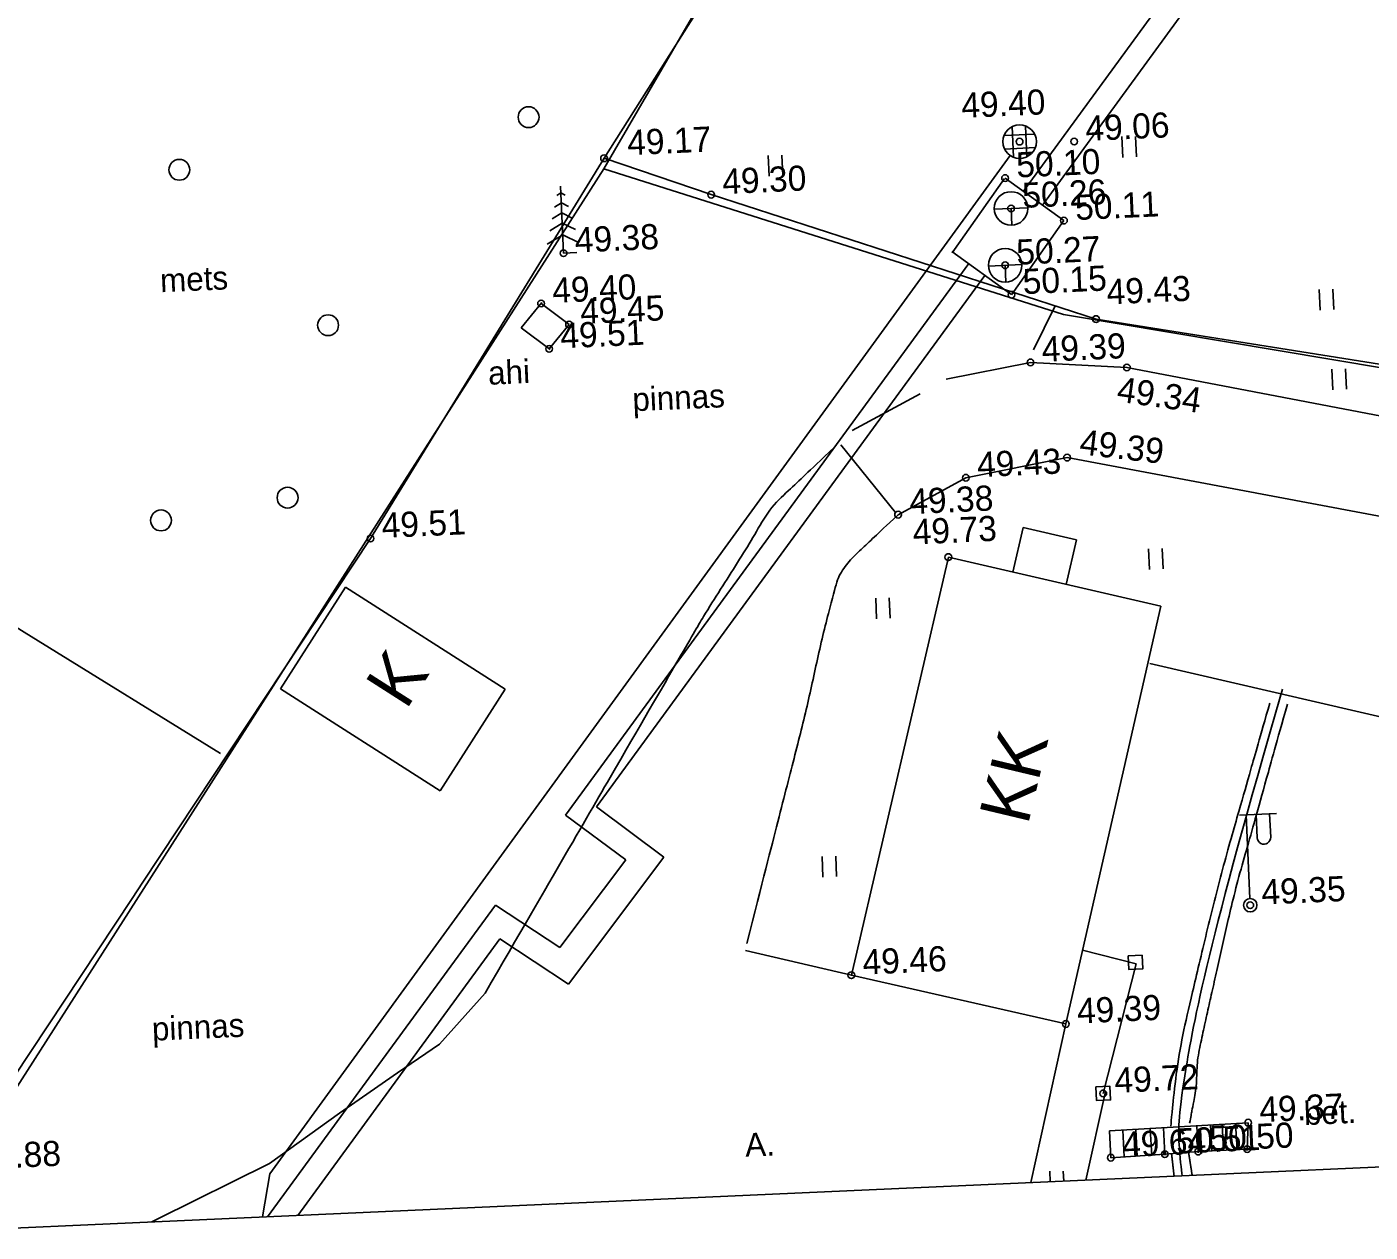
# Model space of a CAD drawing. Extents: x 641517 to 641719, y 6455721 to 6455847.
# Drawn here: x 641610.53 to 641650.59, y 6455725.26 to 6455761.2 of the extents above; entities that cross this region are included whole.
import ezdxf

# ---------------------------------------------------------------- set-up
doc = ezdxf.new("R2010")
doc.units = 0
for name, color, linetype in [('Level 1', 7, 'Continuous'), ('Level 10', 7, 'Continuous'), ('Level 11', 7, 'Continuous'), ('Level 12', 7, 'Continuous'), ('Level 14', 7, 'Continuous'), ('Level 15', 7, 'Continuous'), ('Level 16', 7, 'Continuous'), ('Level 28', 7, 'Continuous'), ('Level 29', 7, 'Continuous'), ('Level 3', 7, 'Continuous'), ('Level 30', 7, 'Continuous'), ('Level 31', 7, 'Continuous'), ('Level 34', 7, 'Continuous'), ('Level 36', 7, 'Continuous'), ('Level 40', 7, 'Continuous'), ('Level 41', 7, 'Continuous'), ('Level 42', 7, 'Continuous'), ('Level 54', 7, 'Continuous'), ('Level 57', 7, 'Continuous'), ('Level 58', 7, 'Continuous'), ('Level 6', 7, 'Continuous'), ('Level 7', 7, 'Continuous'), ('Level 9', 7, 'Continuous')]:
    doc.layers.add(name, color=color, linetype=linetype)

# ---------------------------------------------------------------- blocks, each defined once
blk = doc.blocks.new('PUNKT9')
at = {"layer": 'Level 12'}
blk.add_circle((0, 0), 100, dxfattribs=at)
blk = doc.blocks.new('VBETP2')
at = {"layer": 'Level 11'}
blk.add_lwpolyline([(-208.24, 202.96), (208.24, 202.96), (208.24, -202.95), (-208.24, -202.95)], close=True, dxfattribs=at)
blk = doc.blocks.new('KHEIN6')
at = {"layer": 'Level 15'}
for p, q in [((0, 620.11), (0, 0)), ((405.61, 608.83), (405.61, 0))]:
    blk.add_line(p, q, dxfattribs=at)
blk = doc.blocks.new('VAPOS5')
at = {"layer": 'Level 29'}
for p, q in [((-200, 2700), (900, 2700)), ((0, 2700), (0, 200)), ((300, 2700), (300, 2000)), ((700, 2700), (700, 2000))]:
    blk.add_line(p, q, dxfattribs=at)
blk.add_circle((0, 0), 200, dxfattribs=at)
blk.add_arc((500, 2000), 200, 179.9393, 0.0607, dxfattribs=at)
blk = doc.blocks.new('VDREKA')
at = {"layer": 'Level 34'}
for p, q in [((-200, 458), (-200, -458)), ((200, 458), (200, -458)), ((-458, 200), (458, 200)), ((-458, -200), (458, -200))]:
    blk.add_line(p, q, dxfattribs=at)
blk.add_circle((0, 0), 500, dxfattribs=at)
blk = doc.blocks.new('VSOEK1')
at = {"layer": 'Level 31'}
for p, q in [((-500, 0), (500, 0)), ((0, 0), (0, -500))]:
    blk.add_line(p, q, dxfattribs=at)
blk.add_circle((0, 0), 500, dxfattribs=at)
blk = doc.blocks.new('VKUUS6')
at = {"layer": 'Level 7'}
for p, q in [((0, 1800), (-125.94, 1730.03)), ((0, 0), (0, 2000)), ((0, 1800), (125.94, 1730.03)), ((0, 1500), (-211.95, 1382.25)), ((0, 1500), (211.95, 1382.25)), ((0, 900), (-383.96, 686.69)), ((0, 1200), (-297.95, 1034.47)), ((0, 1200), (297.95, 1034.47)), ((0, 900), (383.96, 686.69)), ((0, 550), (-475.29, 285.95)), ((0, 550), (475.29, 285.95)), ((400, 0), (0, 0))]:
    blk.add_line(p, q, dxfattribs=at)
blk = doc.blocks.new('KMETS0')
at = {"layer": 'Level 7'}
blk.add_circle((0, 0), 311, dxfattribs=at)

msp = doc.modelspace()

# ---------------------------------------------------------------- linework, layer by layer
at = {"layer": 'Level 1'}
for p, q in [((641640.245, 6455746.272), (641639.937, 6455744.944)), ((641641.834, 6455745.903), (641640.245, 6455746.272)), ((641641.526, 6455744.576), (641641.834, 6455745.903)), ((641644.346, 6455743.922), (641638.011, 6455745.391)), ((641620.033, 6455744.492), (641618.096, 6455741.461)), ((641624.795, 6455741.449), (641620.033, 6455744.492)), ((641644.346, 6455743.922), (641641.514, 6455731.465)), ((641618.096, 6455741.461), (641622.858, 6455738.418)), ((641622.858, 6455738.418), (641624.795, 6455741.449))]:
    msp.add_line(p, q, dxfattribs=at)
msp.add_lwpolyline([(641638.011, 6455745.391), (641635.118, 6455732.919), (641641.514, 6455731.465)], dxfattribs=at)
at = {"layer": 'Level 10'}
for p, q in [((641641.034, 6455727.072), (641641.048, 6455726.762)), ((641641.44, 6455727.079), (641641.453, 6455726.78))]:
    msp.add_line(p, q, dxfattribs=at)
at = {"layer": 'Level 14'}
for p in [(641639.859, 6455757.363), (641617.557, 6455725.71)]:
    msp.add_line(p, (641617.78, 6455726.996), dxfattribs=at)
at = {"layer": 'Level 16'}
for p, q in [((641649.191, 6455768.543), (641640.249, 6455756.301)), ((641650.087, 6455768.583), (641640.815, 6455755.888)), ((641626.595, 6455737.698), (641638.619, 6455754.141)), ((641627.514, 6455737.937), (641639.104, 6455753.786)), ((641627.514, 6455737.937), (641629.53, 6455736.44)), ((641626.595, 6455737.698), (641628.391, 6455736.364)), ((641628.391, 6455736.364), (641626.423, 6455733.746)), ((641629.53, 6455736.44), (641626.682, 6455732.652)), ((641621.026, 6455730.256), (641624.503, 6455735.012)), ((641626.423, 6455733.746), (641624.503, 6455735.012)), ((641621.594, 6455729.84), (641624.636, 6455734.001)), ((641626.682, 6455732.652), (641624.636, 6455734.001)), ((641617.706, 6455725.716), (641621.026, 6455730.256)), ((641618.608, 6455725.757), (641621.594, 6455729.84))]:
    msp.add_line(p, q, dxfattribs=at)
for points in [[(641642.631, 6455729.395), (641643.609, 6455733.257), (641642.014, 6455733.665)], [(641642.114, 6455726.809), (641642.694, 6455729.447)]]:
    msp.add_lwpolyline(points, dxfattribs=at)
at = {"layer": 'Level 28'}
for p, q in [((641630.936, 6455756.199), (641627.743, 6455757.283)), ((641630.936, 6455756.199), (641642.415, 6455752.488)), ((641642.415, 6455752.488), (641676.496, 6455747.059)), ((641610.872, 6455742.892), (641616.305, 6455739.529)), ((641680.629, 6455733.748), (641644.017, 6455742.212)), ((641613.991, 6455735.697), (641613.666, 6455735.205)), ((641613.666, 6455735.205), (641608.623, 6455727.591))]:
    msp.add_line(p, q, dxfattribs=at)
for points in [[(641627.743, 6455757.283), (641631.199, 6455762.746), (641619.491, 6455767.213)], [(641583.312, 6455761.2), (641582.864, 6455760.698), (641591.523, 6455754.876), (641610.872, 6455742.892)], [(641627.743, 6455757.283), (641620.777, 6455745.944), (641613.991, 6455735.697)]]:
    msp.add_lwpolyline(points, dxfattribs=at)
at = {"layer": 'Level 3'}
for p, q in [((641625.89, 6455752.985), (641625.272, 6455752.227)), ((641625.865, 6455752.954), (641626.699, 6455752.326)), ((641626.699, 6455752.326), (641626.106, 6455751.599)), ((641625.272, 6455752.227), (641626.134, 6455751.577))]:
    msp.add_line(p, q, dxfattribs=at)
at = {"layer": 'Level 30'}
for p, q in [((641640.461, 6455751.197), (641637.949, 6455750.698)), ((641637.169, 6455750.262), (641635.147, 6455749.161)), ((641641.552, 6455748.357), (641638.534, 6455747.757)), ((641678.954, 6455741.33), (641641.552, 6455748.357)), ((641638.534, 6455747.757), (641636.511, 6455746.655)), ((641631.96, 6455733.652), (641635.118, 6455732.919)), ((641641.514, 6455731.465), (641640.471, 6455726.736))]:
    msp.add_line(p, q, dxfattribs=at)
for points in [[(641680.837, 6455743.88), (641643.337, 6455751.045), (641640.461, 6455751.197)], [(641624.194, 6455732.383), (641622.835, 6455730.866), (641621.587, 6455730.005)], [(641621.587, 6455730.005), (641619.854, 6455728.81), (641617.762, 6455727.309), (641614.441, 6455725.655)], [(641614.441, 6455725.655), (641614.253, 6455725.562)]]:
    msp.add_lwpolyline(points, dxfattribs=at)
for points in [[(641634.616, 6455748.667), (641634.166, 6455748.242), (641633.715, 6455747.818), (641633.264, 6455747.393), (641632.652, 6455746.816), (641632.243, 6455746.055), (641631.795, 6455745.342), (641631.284, 6455744.529), (641630.766, 6455743.722), (641630.286, 6455742.893), (641628.255, 6455739.389), (641626.225, 6455735.886), (641624.194, 6455732.383)], [(641636.511, 6455746.655), (641636.144, 6455746.309), (641635.777, 6455745.964), (641635.41, 6455745.618), (641635.044, 6455745.274), (641634.728, 6455744.835), (641634.601, 6455744.348), (641634.182, 6455742.75), (641633.856, 6455741.139), (641633.449, 6455739.543), (641632.966, 6455737.651), (641632.483, 6455735.759), (641632, 6455733.867)]]:
    msp.add_open_spline(points, degree=3, dxfattribs=at)
at = {"layer": 'Level 31'}
for p, q in [((641639.882, 6455755.788), (641639.882, 6455755.788)), ((641639.706, 6455754.093), (641639.706, 6455754.093))]:
    msp.add_line(p, q, dxfattribs=at)
at = {"layer": 'Level 36'}
for p, q in [((641642.813, 6455728.274), (641646.951, 6455728.522)), ((641642.857, 6455727.478), (641642.813, 6455728.274)), ((641643.258, 6455727.5), (641643.214, 6455728.296)), ((641643.647, 6455727.522), (641643.603, 6455728.318)), ((641644.077, 6455727.546), (641644.033, 6455728.342)), ((641644.468, 6455727.568), (641644.424, 6455728.364)), ((641645.464, 6455727.623), (641645.419, 6455728.419)), ((641645.869, 6455727.679), (641645.826, 6455728.455)), ((641646.218, 6455727.697), (641646.175, 6455728.476)), ((641646.621, 6455727.718), (641646.578, 6455728.5))]:
    msp.add_line(p, q, dxfattribs=at)
msp.add_lwpolyline([(641646.951, 6455728.522), (641646.925, 6455727.733), (641645.463, 6455727.659), (641644.467, 6455727.581), (641642.857, 6455727.478)], dxfattribs=at)
at = {"layer": 'Level 40'}
for points in [[(641543.271, 6455766.519), (641571.535, 6455788.085), (641580.056, 6455782.661), (641630.809, 6455762.261), (641627.733, 6455756.968), (641607.457, 6455725.258)], [(641607.457, 6455725.258), (641627.733, 6455756.968), (641641.441, 6455752.627), (641695.864, 6455743.502), (641705.002, 6455741.979), (641705.554, 6455729.65)], [(641705.554, 6455729.65), (641607.457, 6455725.258)]]:
    msp.add_lwpolyline(points, dxfattribs=at)
at = {"layer": 'Level 41'}
for p, q in [((641640.548, 6455751.575), (641641.186, 6455752.859)), ((641636.437, 6455746.723), (641634.808, 6455748.733))]:
    msp.add_line(p, q, dxfattribs=at)
msp.add_open_spline([(641644.98, 6455726.938), (641644.959, 6455727.115), (641644.882, 6455727.906), (641644.835, 6455728.964), (641645.792, 6455734.001), (641647.979, 6455741.448)], degree=3, dxfattribs=at)
at = {"layer": 'Level 42'}
for points, degree in [([(641644.648, 6455728.42), (641644.655, 6455728.544), (641644.665, 6455728.669), (641644.678, 6455728.793), (641644.797, 6455729.974), (641644.995, 6455731.143), (641645.266, 6455732.299), (641645.71, 6455734.194), (641646.178, 6455736.076), (641646.713, 6455737.944), (641647.008, 6455738.975), (641647.303, 6455740.006), (641647.598, 6455741.038)], 3), ([(641648.121, 6455741.002), (641647.798, 6455739.849), (641647.475, 6455738.696), (641647.152, 6455737.543), (641646.9, 6455736.645), (641646.64, 6455735.751), (641646.421, 6455734.845), (641646.249, 6455734.134), (641646.098, 6455733.419), (641645.938, 6455732.705), (641645.803, 6455732.107), (641645.669, 6455731.51), (641645.541, 6455730.911), (641645.413, 6455730.313), (641645.429, 6455729.691), (641645.316, 6455729.09), (641645.279, 6455728.895), (641645.242, 6455728.7), (641645.206, 6455728.504)], 3), ([(641644.743, 6455726.927), (641644.718, 6455727.149), (641644.694, 6455727.371), (641644.669, 6455727.592)], 2), ([(641645.176, 6455727.636), (641645.216, 6455727.378), (641645.251, 6455727.152), (641645.283, 6455726.951)], 2)]:
    msp.add_open_spline(points, degree=degree, dxfattribs=at)
at = {"layer": 'Level 54'}
for p, q in [((641627.733, 6455756.968), (641627.733, 6455756.968)), ((641641.441, 6455752.627), (641641.441, 6455752.627))]:
    msp.add_line(p, q, dxfattribs=at)
at = {"layer": 'Level 6'}
for p, q in [((641641.458, 6455755.425), (641639.702, 6455756.694)), ((641638.126, 6455754.466), (641639.69, 6455756.676)), ((641639.894, 6455753.215), (641641.458, 6455755.425)), ((641639.872, 6455753.231), (641638.116, 6455754.5))]:
    msp.add_line(p, q, dxfattribs=at)

# ---------------------------------------------------------------- block references
at = {"layer": 'Level 10', "xscale": 0.0009999999999999998, "yscale": 0.001, "rotation": 2.5640455453467306}
for name, p in [('KMETS0', (641625.493, 6455758.51)), ('KHEIN6', (641643.217, 6455757.311)), ('KMETS0', (641615.077, 6455756.941)), ('KHEIN6', (641632.67, 6455756.751)), ('VKUUS6', (641626.537, 6455754.454)), ('KHEIN6', (641649.1, 6455752.755)), ('KMETS0', (641619.513, 6455752.305)), ('KHEIN6', (641649.48, 6455750.378)), ('KMETS0', (641618.306, 6455747.162)), ('KMETS0', (641614.531, 6455746.484)), ('KHEIN6', (641644.01, 6455745.017)), ('KHEIN6', (641635.873, 6455743.55)), ('KHEIN6', (641634.273, 6455735.844))]:
    msp.add_blockref(name, p, dxfattribs=at)
at = {"layer": 'Level 11', "xscale": 0.0009999999999999998, "yscale": 0.001, "rotation": 2.5640455453467306}
msp.add_blockref('VAPOS5', (641647.015, 6455735.007), dxfattribs=at)
at = {"layer": 'Level 16', "xscale": 0.0009999999999999998, "yscale": 0.001, "rotation": 2.5640455453467306}
for p in [(641643.592, 6455733.303), (641642.631, 6455729.395)]:
    msp.add_blockref('VBETP2', p, dxfattribs=at)
at = {"layer": 'Level 31', "xscale": 0.0009999999999999998, "yscale": 0.001, "rotation": 2.5640455453467306}
for p in [(641640.136, 6455757.78), (641641.765, 6455757.783), (641627.743, 6455757.283), (641639.702, 6455756.694), (641630.936, 6455756.199), (641639.882, 6455755.788), (641641.458, 6455755.425), (641626.537, 6455754.454), (641639.706, 6455754.093), (641639.894, 6455753.215), (641625.865, 6455752.954), (641626.699, 6455752.326), (641642.415, 6455752.488), (641626.106, 6455751.599), (641640.461, 6455751.197), (641643.337, 6455751.045), (641641.552, 6455748.357), (641638.534, 6455747.757), (641636.511, 6455746.655), (641620.777, 6455745.944), (641638.011, 6455745.391), (641647.015, 6455735.007), (641635.118, 6455732.919), (641641.514, 6455731.465), (641642.631, 6455729.395), (641646.951, 6455728.522), (641646.925, 6455727.733), (641642.857, 6455727.478), (641644.467, 6455727.581), (641645.463, 6455727.659)]:
    msp.add_blockref('PUNKT9', p, dxfattribs=at)
at = {"layer": 'Level 6', "xscale": 0.0009999999999999998, "yscale": 0.001, "rotation": 2.5640455453467306}
for p in [(641639.882, 6455755.788), (641639.706, 6455754.093)]:
    msp.add_blockref('VSOEK1', p, dxfattribs=at)
at = {"layer": 'Level 9', "xscale": 0.0009999999999999998, "yscale": 0.001, "rotation": 2.5640455453467306}
msp.add_blockref('VDREKA', (641640.136, 6455757.78), dxfattribs=at)

# ---------------------------------------------------------------- texts
at = {"layer": 'Level 31'}
for s, rotation, p in [('49.40', 2.564, (641638.413, 6455758.485)), ('49.06', 2.564, (641642.115, 6455757.799)), ('49.17', 2.564, (641628.449, 6455757.375)), ('50.10', 2.564, (641640.052, 6455756.71)), ('49.30', 2.564, (641631.285, 6455756.215)), ('50.26', 2.564, (641640.232, 6455755.804)), ('50.11', 2.564, (641641.807, 6455755.441)), ('49.38', 2.564, (641626.887, 6455754.47)), ('50.27', 2.564, (641640.055, 6455754.108)), ('50.15', 2.564, (641640.244, 6455753.231)), ('49.40', 2.564, (641626.214, 6455752.97)), ('49.43', 2.564, (641642.746, 6455752.925)), ('49.45', 2.564, (641627.048, 6455752.342)), ('49.51', 2.564, (641626.455, 6455751.614)), ('49.39', 2.564, (641640.81, 6455751.213)), ('49.34', 352.0718, (641643.01, 6455750.033)), ('49.39', 353.3245, (641641.898, 6455748.461)), ('49.43', 2.564, (641638.883, 6455747.772)), ('49.38', 2.564, (641636.861, 6455746.671)), ('49.51', 2.564, (641621.127, 6455745.959)), ('49.73', 2.564, (641636.964, 6455745.766)), ('49.35', 2.564, (641647.364, 6455735.023)), ('49.46', 2.564, (641635.468, 6455732.935)), ('49.39', 2.564, (641641.863, 6455731.48)), ('49.72', 2.564, (641642.981, 6455729.41)), ('49.37', 2.564, (641647.3, 6455728.538)), ('49.64', 2.564, (641643.207, 6455727.494)), ('50.51', 2.564, (641644.817, 6455727.597)), ('50.50', 2.564, (641645.813, 6455727.674)), ('49.88', 2.564, (641609.054, 6455727.128))]:
    msp.add_text(s, height=0.75, rotation=rotation, dxfattribs=at).set_placement(p)
at = {"layer": 'Level 57'}
for s, height, rotation, p in [('mets', 0.7, 2.564, (641614.518, 6455753.287)), ('ahi', 0.7, 2.564, (641624.3, 6455750.528)), ('pinnas', 0.7, 2.564, (641628.602, 6455749.738)), ('K', 1.5, 57.4206, (641621.838, 6455740.806)), ('KK', 1.5, 76.5995, (641640.382, 6455737.37)), ('pinnas', 0.7, 2.564, (641614.274, 6455730.965)), ('bet.', 0.7, 2.564, (641648.629, 6455728.448))]:
    msp.add_text(s, height=height, rotation=rotation, dxfattribs=at).set_placement(p)
at = {"layer": 'Level 58'}
msp.add_text('A.', height=0.7, rotation=2.564, dxfattribs=at).set_placement((641631.964, 6455727.506))

doc.saveas('drawing.dxf')
